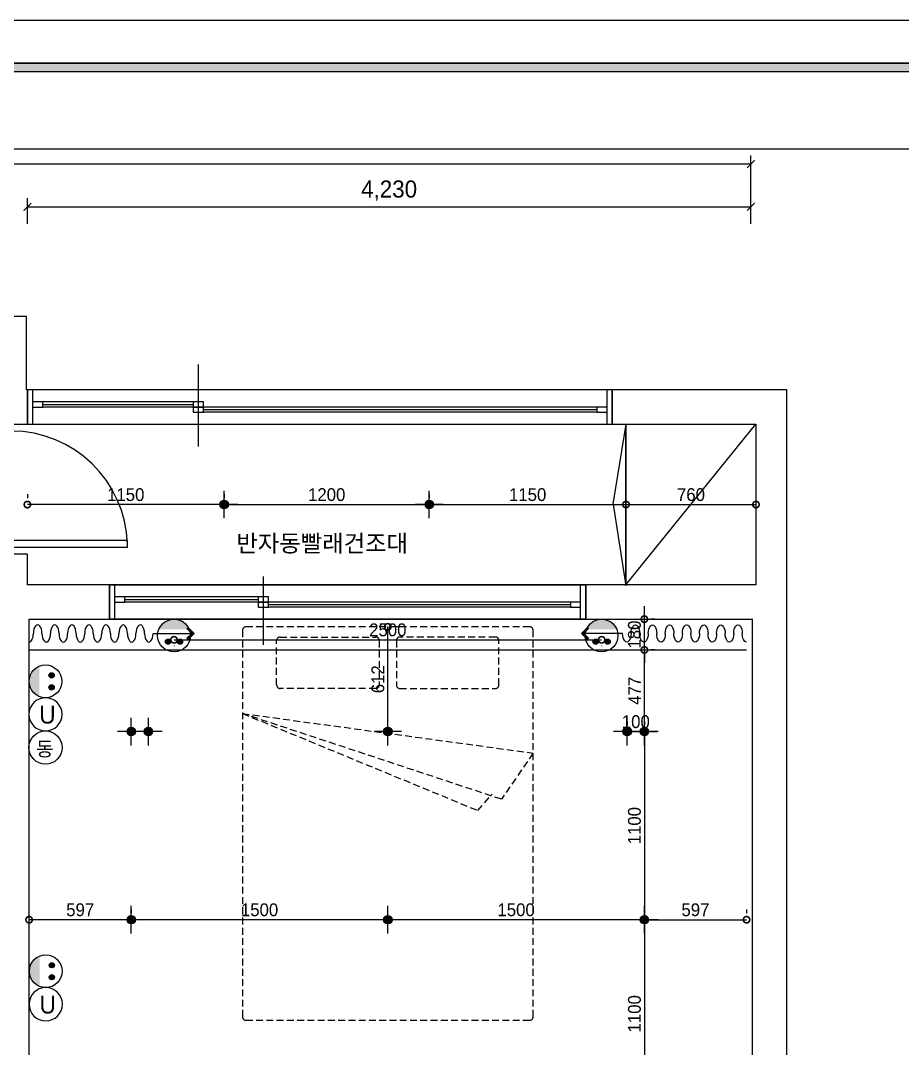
# Model space of a CAD drawing. Header units: inches. Extents: x 199882 to 277715, y -17863 to 11882.
# Drawn here: x 234943 to 240100, y 5372 to 11382 of the extents above; entities that cross this region are included whole.
import ezdxf
from ezdxf.enums import TextEntityAlignment as Align

# ---------------------------------------------------------------- set-up
doc = ezdxf.new("R2010")
doc.units = ezdxf.units.IN
doc.header["$LTSCALE"] = 50
doc.header["$MEASUREMENT"] = 0
doc.linetypes.add('DH-HID2', pattern=[1.2, 0.8, -0.4])
for name, color, linetype in [('0-ELC TEXT', 7, 'Continuous'), ('01. F-소품', 3, 'Continuous'), ('04-WIN', 4, 'Continuous'), ('06-FUR', 6, 'Continuous'), ('07-DIM WAL', 5, 'Continuous'), ('08-HAT', 8, 'Continuous'), ('CO-DOOR', 8, 'Continuous'), ('E-HAT', 251, 'Continuous'), ('FORM(YOURNAME)-1', 1, 'Continuous'), ('FORM(YOURNAME)-11', 1, 'Continuous'), ('FU-FURM', 251, 'DH-HID2'), ('RC-LIGHT', 7, 'Continuous'), ('도면층2', 2, 'Continuous'), ('도면층4', 4, 'Continuous'), ('도면층5', 5, 'Continuous'), ('도면층8', 8, 'Continuous'), ('설비', 140, 'Continuous'), ('치수', 7, 'Continuous')]:
    doc.layers.add(name, color=color, linetype=linetype)
doc.styles.get("Standard").update_dxf_attribs({"font": 'txt.shx', "bigfont": 'whgtxt.shx'})
doc.styles.add('YOURNAME', font='HY울릉도M.TTF')
doc.styles.add('스타일1', font='HY울릉도M.TTF')
doc.styles.add('코레일둥고', font='Korail_Round_Gothic_Medium.ttf')
doc.dimstyles.new('30', dxfattribs={"dimscale": 30, "dimtxt": 2.5, "dimasz": 2.5, "dimexe": 1.25, "dimexo": 2, "dimtad": 1, "dimdec": 0, "dimtxsty": '스타일1', "dimblk": 'DOTSMALL', "dimcen": 2.5, "dimclrd": 1, "dimclre": 1, "dimclrt": 7, "dimadec": 0, "dimazin": 0, "dimtfac": 1, "dimtdec": 0, "dimtix": 1, "dimtmove": 0, "dimatfit": 3, "dimldrblk": 'DOTSMALL', "dimfxl": 0, "dimarcsym": 0})
doc.dimstyles.new('YOURNAME-50', dxfattribs={"dimscale": 50, "dimtxt": 2, "dimasz": 0.9, "dimexe": 1, "dimexo": 3, "dimgap": 0.7, "dimtad": 1, "dimdec": 0, "dimzin": 0, "dimdsep": 46, "dimlunit": 6, "dimtxsty": 'YOURNAME', "dimblk": 'ARCHTICK', "dimcen": 0, "dimclrd": 1, "dimclre": 1, "dimclrt": 7, "dimadec": 0, "dimazin": 0, "dimtfac": 1, "dimtdec": 0, "dimtix": 1, "dimtmove": 2, "dimatfit": 3, "dimldrblk": 'ARCHTICK', "dimfxl": 0, "dimtolj": 1, "dimtzin": 0, "dimarcsym": 0})

# ---------------------------------------------------------------- blocks, each defined once
blk = doc.blocks.new('FORM-ELEVATION')
at = {"layer": 'FORM(YOURNAME)-11'}
h = blk.add_hatch(color=256, dxfattribs=at)
h.dxf.hatch_style = 1
h.paths.add_polyline_path([(-10309, 35708), (71691, 35708), (71691, 35508), (-10309, 35508)])
h.paths.add_polyline_path([(-10309, -21492), (71691, -21492), (71691, -21692), (-10309, -21692)])
at = {"layer": 'Defpoints', "color": 158}
for points in [[(-10309, -21692), (71691, -21692), (71691, 35708), (-10309, 35708)], [(-8309, 33708), (61071, 33708), (61071, -19692), (-8309, -19692)]]:
    blk.add_lwpolyline(points, close=True, dxfattribs=at)
at = {"layer": 'FORM(YOURNAME)-11', "color": 250}
blk.add_lwpolyline([(-11309, -22692), (72691, -22692), (72691, 36708), (-11309, 36708)], close=True, dxfattribs=at)
at = {"layer": 'FORM(YOURNAME)-11'}
blk.add_lwpolyline([(-10309, 35708), (71691, 35708), (71691, 35508), (-10309, 35508)], close=True, dxfattribs=at)
at = {"layer": 'FORM(YOURNAME)-11', "color": 3, "style": 'YOURNAME'}
for tag, height, p in [('1', 450, (71041, -1219)), ('2', 450, (71041, -1863)), ('3', 450, (71041, -3150)), ('4', 450, (71041, -5081)), ('5', 515, (71041, -7398)), ('6', 515, (71041, -9650)), ('7', 515, (71041, -11903)), ('8', 515, (71041, -14155)), ('9', 515, (71041, -16408)), ('10', 515, (66791, -18596)), ('11', 515, (71041, -18660)), ('12', 515, (66791, -20848)), ('13', 515, (71041, -20848))]:
    blk.add_attdef(tag, text='', height=height, dxfattribs=at).set_placement(p, align=Align.MIDDLE_RIGHT)
blk = doc.blocks.new('_ArchTick')
at = {"color": 0, "linetype": 'ByBlock', "const_width": 0.15}
blk.add_lwpolyline([(-0.5, -0.5), (0.5, 0.5)], dxfattribs=at)
blk = doc.blocks.new('*D65')
at = {"layer": 'Defpoints', "color": 0}
for p in [(239213.3, 10293.5), (234983.3, 10043.5), (239213.3, 10043.5)]:
    blk.add_point(p, dxfattribs=at)
at = {"layer": '치수', "color": 1, "lineweight": -2}
for p, q in [((234983.3, 10193.5), (234983.3, 10343.5)), ((239213.3, 10193.5), (239213.3, 10343.5)), ((234983.3, 10293.5), (239213.3, 10293.5))]:
    blk.add_line(p, q, dxfattribs=at)
at = {"layer": '치수', "color": 1, "lineweight": -2, "xscale": 45, "yscale": 45, "zscale": 45, "rotation": 180}
blk.add_blockref('_ArchTick', (234983.3, 10293.5), dxfattribs=at)
at = {"layer": '치수', "color": 1, "lineweight": -2, "xscale": 45, "yscale": 45, "zscale": 45}
blk.add_blockref('_ArchTick', (239213.3, 10293.5), dxfattribs=at)
at = {"layer": '치수', "color": 7, "insert": (237098.3, 10388.2), "char_height": 100, "attachment_point": 5, "style": 'YOURNAME'}
blk.add_mtext('\\A1;4,230', dxfattribs=at)
blk = doc.blocks.new('*D66')
at = {"layer": 'Defpoints', "color": 0}
for p in [(227058.3, 10543.5), (227058.3, 10043.5), (239213.3, 10043.5)]:
    blk.add_point(p, dxfattribs=at)
at = {"layer": '치수', "color": 1, "lineweight": -2}
for p, q in [((227058.3, 10193.5), (227058.3, 10593.5)), ((239213.3, 10193.5), (239213.3, 10593.5)), ((239213.3, 10543.5), (227058.3, 10543.5))]:
    blk.add_line(p, q, dxfattribs=at)
at = {"layer": '치수', "color": 1, "lineweight": -2, "xscale": 45, "yscale": 45, "zscale": 45, "rotation": 180}
blk.add_blockref('_ArchTick', (227058.3, 10543.5), dxfattribs=at)
at = {"layer": '치수', "color": 1, "lineweight": -2, "xscale": 45, "yscale": 45, "zscale": 45}
blk.add_blockref('_ArchTick', (239213.3, 10543.5), dxfattribs=at)
at = {"layer": '치수', "color": 7, "insert": (233135.8, 10638.2), "char_height": 100, "attachment_point": 5, "style": 'YOURNAME'}
blk.add_mtext('\\A1;12,155', dxfattribs=at)
blk = doc.blocks.new('floor')
at = {"layer": '도면층2'}
for p, q in [((217923.3, 9222.3), (216903.3, 9222.3)), ((216903.3, 9222.3), (216903.3, 9022.3)), ((216903.3, 9022.3), (217743.3, 9022.3)), ((217743.3, 9022.3), (217743.3, 8082.3)), ((213483.3, 8262.3), (213278.3, 8262.3)), ((213483.3, 8082.3), (213483.3, 8262.3)), ((217743.3, 8082.3), (216748.3, 8082.3)), ((216748.3, 8082.3), (216748.3, 7882.3)), ((216748.3, 7882.3), (217723.3, 7882.3))]:
    blk.add_line(p, q, dxfattribs=at)
blk.add_lwpolyline([(213278.3, 9022.3), (213483.3, 9022.3), (213483.3, 9222.3), (213478.3, 9222.3), (213478.3, 9652.3), (213278.3, 9652.3), (213278.3, 9452.3)], close=True, dxfattribs=at)
for points in [[(217688.3, 4427.3), (217723.3, 4427.3), (217723.3, 3207.3), (217103.3, 3207.3), (217103.3, 3057.3), (217753.3, 3057.3), (217753.3, 297.3), (216953.3, 297.3), (216953.3, 97.3), (217923.3, 97.3), (217923.3, 9222.3)], [(213278.3, 8082.3), (212918.3, 8082.3), (212918.3, 7882.3), (213278.3, 7882.3), (213278.3, 4397.3), (213493.3, 4397.3), (213493.3, 7882.3), (213963.3, 7882.3), (213963.3, 8082.3), (213483.3, 8082.3)], [(217688.3, 4547.3), (217723.3, 4547.3), (217723.3, 7884.1)]]:
    blk.add_lwpolyline(points, dxfattribs=at)
at = {"layer": '도면층4'}
for p, q in [((214483.3, 8892.3), (214483.3, 9372.3)), ((216903.3, 9222.3), (213483.3, 9222.3)), ((213483.3, 9222.3), (213483.3, 9022.3)), ((213513.3, 9222.3), (213513.3, 9022.3)), ((216873.3, 9022.3), (216873.3, 9222.3)), ((216903.3, 9022.3), (216903.3, 9222.3)), ((213573.3, 9137.3), (214453.3, 9137.3)), ((214513.3, 9107.3), (216813.3, 9107.3)), ((213483.3, 9022.3), (216903.3, 9022.3)), ((214863.3, 7732.3), (214863.3, 8132.3)), ((216748.3, 8082.3), (213963.3, 8082.3)), ((213963.3, 8082.3), (213963.3, 7882.3)), ((213993.3, 8082.3), (213993.3, 7882.3)), ((216718.3, 7882.3), (216718.3, 8082.3)), ((216748.3, 7882.3), (216748.3, 8082.3)), ((214053.3, 7997.3), (214833.3, 7997.3)), ((214893.3, 7967.3), (216658.3, 7967.3)), ((213963.3, 7882.3), (216748.3, 7882.3))]:
    blk.add_line(p, q, dxfattribs=at)
for points in [[(213513.3, 9152.3), (213513.3, 9122.3), (213573.3, 9122.3), (213573.3, 9152.3)], [(214453.3, 9152.3), (214453.3, 9122.3), (214513.3, 9122.3), (214513.3, 9152.3)], [(214453.3, 9122.3), (214453.3, 9092.3), (214513.3, 9092.3), (214513.3, 9122.3)], [(216813.3, 9122.3), (216813.3, 9092.3), (216873.3, 9092.3), (216873.3, 9122.3)], [(213993.3, 8012.3), (213993.3, 7982.3), (214053.3, 7982.3), (214053.3, 8012.3)], [(214833.3, 8012.3), (214833.3, 7982.3), (214893.3, 7982.3), (214893.3, 8012.3)], [(214833.3, 7982.3), (214833.3, 7952.3), (214893.3, 7952.3), (214893.3, 7982.3)], [(216658.3, 7982.3), (216658.3, 7952.3), (216718.3, 7952.3), (216718.3, 7982.3)]]:
    blk.add_lwpolyline(points, close=True, dxfattribs=at)
at = {"layer": '도면층5'}
for p, q in [((214453.3, 9152.3), (213573.3, 9152.3)), ((214453.3, 9122.3), (213573.3, 9122.3)), ((216813.3, 9122.3), (214513.3, 9122.3)), ((216813.3, 9092.3), (214513.3, 9092.3)), ((214833.3, 8012.3), (214053.3, 8012.3)), ((214833.3, 7982.3), (214053.3, 7982.3)), ((216658.3, 7982.3), (214893.3, 7982.3)), ((216658.3, 7952.3), (214893.3, 7952.3))]:
    blk.add_line(p, q, dxfattribs=at)
blk = doc.blocks.new('CJSWJ')
at = {"color": 8, "const_width": 10}
blk.add_lwpolyline([(235463.3, 8082.3), (238248.3, 8082.3), (238248.3, 7882.3), (235463.3, 7882.3)], close=True, dxfattribs=at)
at = {"layer": '06-FUR', "color": 8}
blk.add_line((238483.3, 8082.3), (239243.3, 9022.3), dxfattribs=at)
blk.add_lwpolyline([(239243.3, 8082.3), (238483.3, 8082.3), (238483.3, 9022.3), (239243.3, 9022.3)], close=True, dxfattribs=at)
at = {"layer": 'CO-DOOR', "color": 8}
blk.add_lwpolyline([(235568.3, 8342.3), (234888.3, 8342.3), (234888.3, 8302.3), (235568.3, 8302.3)], close=True, dxfattribs=at)
blk.add_arc((234888, 8301.7), 680.5, 1.72798, 89.98222, dxfattribs=at)
at = {"layer": 'E-HAT', "color": 8}
blk.add_lwpolyline([(234983.3, 8262.3), (234778.3, 8262.3), (234778.3, 9022.3), (238483.3, 9022.3), (238483.3, 8082.3), (234983.3, 8082.3), (234983.3, 8262.3)], dxfattribs=at)
at = {"layer": 'FU-FURM', "color": 8}
for p, q in [((236240.8, 7330.7), (237616.8, 6763.3)), ((237754.8, 6829.3), (236240.8, 7330.7)), ((236240.8, 7330.7), (237940.8, 7099.3)), ((237940.8, 7099.3), (237754.8, 6829.3)), ((237616.8, 6763.3), (237700.8, 6859.3))]:
    blk.add_line(p, q, dxfattribs=at)
for points in [[(236260.8, 5537.3), (237920.8, 5537.3, 0.414214), (237940.8, 5557.3), (237940.8, 7817.3, 0.414214), (237920.8, 7837.3), (236260.8, 7837.3, 0.414214), (236240.8, 7817.3), (236240.8, 5557.3, 0.414214)], [(237020.8, 7477.3), (236460.8, 7477.3, -0.414214), (236440.8, 7497.3), (236440.8, 7757.3, -0.414214), (236460.8, 7777.3), (237020.8, 7777.3, -0.414214), (237040.8, 7757.3), (237040.8, 7497.3, -0.414214)], [(237160.8, 7477.3), (237720.8, 7477.3, 0.414214), (237740.8, 7497.3), (237740.8, 7757.3, 0.414214), (237720.8, 7777.3), (237160.8, 7777.3, 0.414214), (237140.8, 7757.3), (237140.8, 7497.3, 0.414214)]]:
    blk.add_lwpolyline(points, format="xyb", close=True, dxfattribs=at)
at = {"layer": '도면층8', "color": 8}
for p in [(238483.3, 9022.3), (238484.1, 8077)]:
    blk.add_line(p, (238409, 8567), dxfattribs=at)
at = {"layer": '04-WIN'}
blk.add_blockref('floor', (21500, 0), dxfattribs=at)
blk = doc.blocks.new('FFSFDF')
at = {"layer": '01. F-소품'}
blk.add_hatch(color=8, dxfattribs=at).paths.add_polyline_path([(1567672.9, 1746751.1), (1567679.9, 1746744.1), (1567715.3, 1746779.4), (1567679.9, 1746814.8), (1567672.9, 1746807.7), (1567701.2, 1746779.4)])
at = {"layer": '01. F-소품', "color": 8}
for p, q in [((1567672.9, 1746807.7), (1567679.9, 1746814.8)), ((1567474.8, 1746779.4), (1567701.2, 1746779.4)), ((1567672.9, 1746751.1), (1567679.9, 1746744.1))]:
    blk.add_line(p, q, dxfattribs=at)
for points in [[(1567672.9, 1746807.7), (1567701.2, 1746779.4), (1567672.9, 1746751.1)], [(1567679.9, 1746814.8), (1567715.3, 1746779.4), (1567679.9, 1746744.1)]]:
    blk.add_lwpolyline(points, dxfattribs=at)
for centre, start_param, end_param in [((1566799.8, 1746779.4), 1.570796, 4.712389), ((1566899.8, 1746779.4), 1.570796, 4.712389), ((1566999.8, 1746779.4), 1.570796, 4.712389), ((1567099.8, 1746779.4), 1.570796, 4.712389), ((1567199.8, 1746779.4), 1.570796, 4.712389), ((1567299.8, 1746779.4), 1.570796, 4.712389), ((1567399.8, 1746779.4), 1.570796, 4.712389), ((1566749.8, 1746779.4), 6.283185, 7.853982), ((1566849.8, 1746779.4), 4.712389, 7.853982), ((1566949.8, 1746779.4), 4.712389, 7.853982), ((1567049.8, 1746779.4), 4.712389, 7.853982), ((1567149.8, 1746779.4), 4.712389, 7.853982), ((1567249.8, 1746779.4), 4.712389, 7.853982), ((1567349.8, 1746779.4), 4.712389, 7.853982), ((1567449.8, 1746779.4), 4.712389, 7.853982)]:
    blk.add_ellipse(centre, major_axis=(0, -50), ratio=0.5, start_param=start_param, end_param=end_param, dxfattribs=at)
blk = doc.blocks.new('egoo')
at = {"layer": '설비'}
h = blk.add_hatch(color=140, dxfattribs=at)
edge = h.paths.add_edge_path()
edge.add_arc((1015645.3, 443433.7), 22.3, 0, 360)
h = blk.add_hatch(color=140, dxfattribs=at)
edge = h.paths.add_edge_path()
edge.add_arc((1015747.7, 443433.7), 22.3, 0, 360)
h = blk.add_hatch(color=140, dxfattribs=at)
edge = h.paths.add_edge_path()
edge.add_line((1015826.3, 443329.1), (1015566.6, 443329.1))
edge.add_ellipse((1015696.5, 443381.5), major_axis=(99, 99), ratio=1, start_angle=156.95778, end_angle=293.04222)
at = {"layer": '설비', "color": 140}
for centre, radius in [((1015696.5, 443381.5), 140), ((1015645.3, 443433.7), 22.3), ((1015747.7, 443433.7), 22.3)]:
    blk.add_circle(centre, radius, dxfattribs=at)
blk = doc.blocks.new('utp')
at = {"layer": '설비', "color": 140}
blk.add_circle((372927.5, -86920.8), 140, dxfattribs=at)
at = {"layer": '설비', "color": 140, "insert": (372982.3, -87000.6), "char_height": 150, "width": 275.64, "attachment_point": 9}
blk.add_mtext('{\\fMalgun Gothic|b0|i0|c129|p50;U}', dxfattribs=at)
blk = doc.blocks.new('1')
at = {"linetype": 'Continuous'}
h = blk.add_hatch(color=4, dxfattribs=at)
h.dxf.hatch_style = 1
edge = h.paths.add_edge_path()
edge.add_arc((11539653.5, -14273503.8), 37.5, 0, 360)
at = {"color": 1, "linetype": 'Continuous'}
for p, q in [((11539653.5, -14273637.1), (11539653.5, -14273370.5)), ((11539520.2, -14273503.8), (11539786.8, -14273503.8))]:
    blk.add_line(p, q, dxfattribs=at)
at = {"color": 4, "linetype": 'Continuous'}
for radius in [41.5, 37.5]:
    blk.add_circle((11539653.5, -14273503.8), radius, dxfattribs=at)
blk = doc.blocks.new('_DOTSMALL')
at = {"color": 0, "linetype": 'ByBlock', "const_width": 0.5}
blk.add_lwpolyline([(-0.0625, 0, 1), (0.0625, 0, 1)], format="xyb", close=True, dxfattribs=at)
blk = doc.blocks.new('*D125')
at = {"layer": '07-DIM WAL', "color": 1, "lineweight": -2}
for p, q in [((238490.8, 7284.8), (238490.8, 7262.3)), ((238590.8, 7284.8), (238590.8, 7262.3)), ((238490.8, 7224.8), (238415.8, 7224.8)), ((238490.8, 7224.8), (238590.8, 7224.8)), ((238590.8, 7224.8), (238665.8, 7224.8))]:
    blk.add_line(p, q, dxfattribs=at)
at = {"layer": 'Defpoints', "color": 0}
for p in [(238490.8, 7224.8), (238590.8, 7224.8), (238590.8, 7224.8)]:
    blk.add_point(p, dxfattribs=at)
at = {"layer": '07-DIM WAL', "color": 1, "lineweight": -2, "xscale": 75, "yscale": 75, "zscale": 75}
blk.add_blockref('_DOTSMALL', (238490.8, 7224.8), dxfattribs=at)
at = {"layer": '07-DIM WAL', "color": 1, "lineweight": -2, "xscale": 75, "yscale": 75, "zscale": 75, "rotation": 180}
blk.add_blockref('_DOTSMALL', (238590.8, 7224.8), dxfattribs=at)
at = {"layer": '07-DIM WAL', "color": 7, "insert": (238540.8, 7282.5), "char_height": 75, "attachment_point": 5, "style": '스타일1'}
blk.add_mtext('100', dxfattribs=at)
blk = doc.blocks.new('*D126')
at = {"layer": '07-DIM WAL', "color": 1, "lineweight": -2}
for p, q in [((238590.8, 7224.8), (238590.8, 6124.8)), ((238650.8, 7224.8), (238628.3, 7224.8)), ((238650.8, 6124.8), (238628.3, 6124.8))]:
    blk.add_line(p, q, dxfattribs=at)
at = {"layer": 'Defpoints', "color": 0}
for p in [(238590.8, 7224.8), (238590.8, 6124.8), (238590.8, 6124.8)]:
    blk.add_point(p, dxfattribs=at)
at = {"layer": '07-DIM WAL', "color": 1, "lineweight": -2, "xscale": 75, "yscale": 75, "zscale": 75}
for p, rotation in [((238590.8, 7224.8), 90), ((238590.8, 6124.8), 270)]:
    blk.add_blockref('_DOTSMALL', p, dxfattribs=dict(at, rotation=rotation))
at = {"layer": '07-DIM WAL', "color": 7, "insert": (238533, 6674.8), "char_height": 75, "attachment_point": 5, "rotation": 90, "style": '스타일1'}
blk.add_mtext('1100', dxfattribs=at)
blk = doc.blocks.new('*D127')
at = {"layer": '07-DIM WAL', "color": 1, "lineweight": -2}
for p, q in [((238590.8, 6124.8), (238590.8, 5024.8)), ((238650.8, 6124.8), (238628.3, 6124.8)), ((238650.8, 5024.8), (238628.3, 5024.8))]:
    blk.add_line(p, q, dxfattribs=at)
at = {"layer": 'Defpoints', "color": 0}
for p in [(238590.8, 6124.8), (238590.8, 5024.8), (238590.8, 5024.8)]:
    blk.add_point(p, dxfattribs=at)
at = {"layer": '07-DIM WAL', "color": 1, "lineweight": -2, "xscale": 75, "yscale": 75, "zscale": 75}
for p, rotation in [((238590.8, 6124.8), 90), ((238590.8, 5024.8), 270)]:
    blk.add_blockref('_DOTSMALL', p, dxfattribs=dict(at, rotation=rotation))
at = {"layer": '07-DIM WAL', "color": 7, "insert": (238533, 5574.8), "char_height": 75, "attachment_point": 5, "rotation": 90, "style": '스타일1'}
blk.add_mtext('1100', dxfattribs=at)
blk = doc.blocks.new('*D129')
at = {"layer": '07-DIM WAL', "color": 1, "lineweight": -2}
for p, q in [((238590.8, 7224.8), (238590.8, 7702.3)), ((238650.8, 7702.3), (238628.3, 7702.3)), ((238650.8, 7224.8), (238628.3, 7224.8))]:
    blk.add_line(p, q, dxfattribs=at)
at = {"layer": 'Defpoints', "color": 0}
for p in [(238590.8, 7702.3), (238590.8, 7702.3), (238590.8, 7224.8)]:
    blk.add_point(p, dxfattribs=at)
at = {"layer": '07-DIM WAL', "color": 1, "lineweight": -2, "xscale": 75, "yscale": 75, "zscale": 75}
for p, rotation in [((238590.8, 7702.3), 90), ((238590.8, 7224.8), 270)]:
    blk.add_blockref('_DOTSMALL', p, dxfattribs=dict(at, rotation=rotation))
at = {"layer": '07-DIM WAL', "color": 7, "insert": (238534.5, 7463.5), "char_height": 75, "attachment_point": 5, "rotation": 90, "style": '스타일1'}
blk.add_mtext('477', dxfattribs=at)
blk = doc.blocks.new('*D130')
at = {"layer": '07-DIM WAL', "color": 1, "lineweight": -2}
for p, q in [((238590.8, 7882.3), (238590.8, 7957.3)), ((238590.8, 7702.3), (238590.8, 7882.3)), ((238650.8, 7882.3), (238628.3, 7882.3)), ((238590.8, 7702.3), (238590.8, 7627.3)), ((238650.8, 7702.3), (238628.3, 7702.3))]:
    blk.add_line(p, q, dxfattribs=at)
at = {"layer": 'Defpoints', "color": 0}
for p in [(238590.8, 7882.3), (238590.8, 7882.3), (238590.8, 7702.3)]:
    blk.add_point(p, dxfattribs=at)
at = {"layer": '07-DIM WAL', "color": 1, "lineweight": -2, "xscale": 75, "yscale": 75, "zscale": 75}
for p, rotation in [((238590.8, 7882.3), 270), ((238590.8, 7702.3), 90)]:
    blk.add_blockref('_DOTSMALL', p, dxfattribs=dict(at, rotation=rotation))
at = {"layer": '07-DIM WAL', "color": 7, "insert": (238533, 7792.3), "char_height": 75, "attachment_point": 5, "rotation": 90, "style": '스타일1'}
blk.add_mtext('180', dxfattribs=at)
blk = doc.blocks.new('*D131')
at = {"layer": '07-DIM WAL', "color": 1, "lineweight": -2}
for p, q in [((237090.8, 7224.8), (237090.8, 7837.3)), ((237150.8, 7837.3), (237128.3, 7837.3)), ((237150.8, 7224.8), (237128.3, 7224.8))]:
    blk.add_line(p, q, dxfattribs=at)
at = {"layer": 'Defpoints', "color": 0}
for p in [(237090.8, 7837.3), (237090.8, 7837.3), (237090.8, 7224.8)]:
    blk.add_point(p, dxfattribs=at)
at = {"layer": '07-DIM WAL', "color": 1, "lineweight": -2, "xscale": 75, "yscale": 75, "zscale": 75}
for p, rotation in [((237090.8, 7837.3), 90), ((237090.8, 7224.8), 270)]:
    blk.add_blockref('_DOTSMALL', p, dxfattribs=dict(at, rotation=rotation))
at = {"layer": '07-DIM WAL', "color": 7, "insert": (237033, 7531), "char_height": 75, "attachment_point": 5, "rotation": 90, "style": '스타일1'}
blk.add_mtext('612', dxfattribs=at)
blk = doc.blocks.new('*D132')
at = {"layer": '07-DIM WAL', "color": 1, "lineweight": -2}
for p, q in [((238590.8, 6124.8), (237090.8, 6124.8)), ((237090.8, 6064.8), (237090.8, 6087.3)), ((238590.8, 6064.8), (238590.8, 6087.3))]:
    blk.add_line(p, q, dxfattribs=at)
at = {"layer": 'Defpoints', "color": 0}
for p in [(237090.8, 6124.8), (237090.8, 6124.8), (238590.8, 6124.8)]:
    blk.add_point(p, dxfattribs=at)
at = {"layer": '07-DIM WAL', "color": 1, "lineweight": -2, "xscale": 75, "yscale": 75, "zscale": 75, "rotation": 180}
blk.add_blockref('_DOTSMALL', (237090.8, 6124.8), dxfattribs=at)
at = {"layer": '07-DIM WAL', "color": 1, "lineweight": -2, "xscale": 75, "yscale": 75, "zscale": 75}
blk.add_blockref('_DOTSMALL', (238590.8, 6124.8), dxfattribs=at)
at = {"layer": '07-DIM WAL', "color": 7, "insert": (237840.8, 6182.5), "char_height": 75, "attachment_point": 5, "style": '스타일1'}
blk.add_mtext('1500', dxfattribs=at)
blk = doc.blocks.new('*D133')
at = {"layer": '07-DIM WAL', "color": 1, "lineweight": -2}
for p, q in [((235590.8, 6184.8), (235590.8, 6162.3)), ((237090.8, 6124.8), (235590.8, 6124.8)), ((237090.8, 6064.8), (237090.8, 6087.3))]:
    blk.add_line(p, q, dxfattribs=at)
at = {"layer": 'Defpoints', "color": 0}
for p in [(235590.8, 6124.8), (235590.8, 6124.8), (237090.8, 6124.8)]:
    blk.add_point(p, dxfattribs=at)
at = {"layer": '07-DIM WAL', "color": 1, "lineweight": -2, "xscale": 75, "yscale": 75, "zscale": 75, "rotation": 180}
blk.add_blockref('_DOTSMALL', (235590.8, 6124.8), dxfattribs=at)
at = {"layer": '07-DIM WAL', "color": 1, "lineweight": -2, "xscale": 75, "yscale": 75, "zscale": 75}
blk.add_blockref('_DOTSMALL', (237090.8, 6124.8), dxfattribs=at)
at = {"layer": '07-DIM WAL', "color": 7, "insert": (236340.8, 6182.5), "char_height": 75, "attachment_point": 5, "style": '스타일1'}
blk.add_mtext('1500', dxfattribs=at)
blk = doc.blocks.new('*D134')
at = {"layer": '07-DIM WAL', "color": 1, "lineweight": -2}
for p, q in [((235590.8, 6184.8), (235590.8, 6162.3)), ((235590.8, 6124.8), (234993.3, 6124.8)), ((234993.3, 6064.8), (234993.3, 6087.3))]:
    blk.add_line(p, q, dxfattribs=at)
at = {"layer": 'Defpoints', "color": 0}
for p in [(234993.3, 6124.8), (234993.3, 6124.8), (235590.8, 6124.8)]:
    blk.add_point(p, dxfattribs=at)
at = {"layer": '07-DIM WAL', "color": 1, "lineweight": -2, "xscale": 75, "yscale": 75, "zscale": 75, "rotation": 180}
blk.add_blockref('_DOTSMALL', (234993.3, 6124.8), dxfattribs=at)
at = {"layer": '07-DIM WAL', "color": 1, "lineweight": -2, "xscale": 75, "yscale": 75, "zscale": 75}
blk.add_blockref('_DOTSMALL', (235590.8, 6124.8), dxfattribs=at)
at = {"layer": '07-DIM WAL', "color": 7, "insert": (235292, 6182.5), "char_height": 75, "attachment_point": 5, "style": '스타일1'}
blk.add_mtext('597', dxfattribs=at)
blk = doc.blocks.new('*D135')
at = {"layer": '07-DIM WAL', "color": 1, "lineweight": -2}
for p, q in [((238590.8, 6184.8), (238590.8, 6162.3)), ((239188.3, 6184.8), (239188.3, 6162.3)), ((238590.8, 6124.8), (239188.3, 6124.8))]:
    blk.add_line(p, q, dxfattribs=at)
at = {"layer": 'Defpoints', "color": 0}
for p in [(238590.8, 6124.8), (239188.3, 6124.8), (239188.3, 6124.8)]:
    blk.add_point(p, dxfattribs=at)
at = {"layer": '07-DIM WAL', "color": 1, "lineweight": -2, "xscale": 75, "yscale": 75, "zscale": 75, "rotation": 180}
blk.add_blockref('_DOTSMALL', (238590.8, 6124.8), dxfattribs=at)
at = {"layer": '07-DIM WAL', "color": 1, "lineweight": -2, "xscale": 75, "yscale": 75, "zscale": 75}
blk.add_blockref('_DOTSMALL', (239188.3, 6124.8), dxfattribs=at)
at = {"layer": '07-DIM WAL', "color": 7, "insert": (238889.5, 6182.5), "char_height": 75, "attachment_point": 5, "style": '스타일1'}
blk.add_mtext('597', dxfattribs=at)
blk = doc.blocks.new('*D152')
at = {"layer": '07-DIM WAL', "color": 1, "lineweight": -2}
for p, q in [((235840.8, 7761.5), (238340.8, 7761.5)), ((235840.8, 7726.4), (235840.8, 7724)), ((238340.8, 7726.4), (238340.8, 7724))]:
    blk.add_line(p, q, dxfattribs=at)
at = {"layer": 'Defpoints', "color": 0}
for p in [(235840.8, 7786.4), (238340.8, 7786.4), (238340.8, 7761.5)]:
    blk.add_point(p, dxfattribs=at)
at = {"layer": '07-DIM WAL', "color": 1, "lineweight": -2, "xscale": 75, "yscale": 75, "zscale": 75, "rotation": 180}
blk.add_blockref('_DOTSMALL', (235840.8, 7761.5), dxfattribs=at)
at = {"layer": '07-DIM WAL', "color": 1, "lineweight": -2, "xscale": 75, "yscale": 75, "zscale": 75}
blk.add_blockref('_DOTSMALL', (238340.8, 7761.5), dxfattribs=at)
at = {"layer": '07-DIM WAL', "color": 7, "insert": (237090.8, 7819.3), "char_height": 75, "attachment_point": 5, "style": '스타일1'}
blk.add_mtext('2500', dxfattribs=at)
blk = doc.blocks.new('*D234')
at = {"layer": '07-DIM WAL', "color": 1, "lineweight": -2}
for p, q in [((236133.3, 8552.3), (237333.3, 8552.3)), ((236133.3, 8492.3), (236133.3, 8514.8)), ((237333.3, 8492.3), (237333.3, 8514.8))]:
    blk.add_line(p, q, dxfattribs=at)
at = {"layer": 'Defpoints', "color": 0}
for p in [(236133.3, 8552.3), (237333.3, 8552.3), (237333.3, 8552.3)]:
    blk.add_point(p, dxfattribs=at)
at = {"layer": '07-DIM WAL', "color": 1, "lineweight": -2, "xscale": 75, "yscale": 75, "zscale": 75, "rotation": 180}
blk.add_blockref('_DOTSMALL', (236133.3, 8552.3), dxfattribs=at)
at = {"layer": '07-DIM WAL', "color": 1, "lineweight": -2, "xscale": 75, "yscale": 75, "zscale": 75}
blk.add_blockref('_DOTSMALL', (237333.3, 8552.3), dxfattribs=at)
at = {"layer": '07-DIM WAL', "color": 7, "insert": (236733.3, 8610), "char_height": 75, "attachment_point": 5, "style": '스타일1'}
blk.add_mtext('1200', dxfattribs=at)
blk = doc.blocks.new('*D265')
at = {"layer": '07-DIM WAL', "color": 1, "lineweight": -2}
for p, q in [((237333.3, 8612.3), (237333.3, 8589.8)), ((238483.3, 8612.3), (238483.3, 8589.8)), ((237333.3, 8552.3), (238483.3, 8552.3))]:
    blk.add_line(p, q, dxfattribs=at)
at = {"layer": 'Defpoints', "color": 0}
for p in [(237333.3, 8552.3), (238483.3, 8552.3), (238483.3, 8552.3)]:
    blk.add_point(p, dxfattribs=at)
at = {"layer": '07-DIM WAL', "color": 1, "lineweight": -2, "xscale": 75, "yscale": 75, "zscale": 75, "rotation": 180}
blk.add_blockref('_DOTSMALL', (237333.3, 8552.3), dxfattribs=at)
at = {"layer": '07-DIM WAL', "color": 1, "lineweight": -2, "xscale": 75, "yscale": 75, "zscale": 75}
blk.add_blockref('_DOTSMALL', (238483.3, 8552.3), dxfattribs=at)
at = {"layer": '07-DIM WAL', "color": 7, "insert": (237908.3, 8610), "char_height": 75, "attachment_point": 5, "style": '스타일1'}
blk.add_mtext('1150', dxfattribs=at)
blk = doc.blocks.new('*D266')
at = {"layer": '07-DIM WAL', "color": 1, "lineweight": -2}
for p, q in [((234983.3, 8612.3), (234983.3, 8589.8)), ((236133.3, 8612.3), (236133.3, 8589.8)), ((236133.3, 8552.3), (234983.3, 8552.3))]:
    blk.add_line(p, q, dxfattribs=at)
at = {"layer": 'Defpoints', "color": 0}
for p in [(234983.3, 8552.3), (234983.3, 8552.3), (236133.3, 8552.3)]:
    blk.add_point(p, dxfattribs=at)
at = {"layer": '07-DIM WAL', "color": 1, "lineweight": -2, "xscale": 75, "yscale": 75, "zscale": 75, "rotation": 180}
blk.add_blockref('_DOTSMALL', (234983.3, 8552.3), dxfattribs=at)
at = {"layer": '07-DIM WAL', "color": 1, "lineweight": -2, "xscale": 75, "yscale": 75, "zscale": 75}
blk.add_blockref('_DOTSMALL', (236133.3, 8552.3), dxfattribs=at)
at = {"layer": '07-DIM WAL', "color": 7, "insert": (235558.3, 8610), "char_height": 75, "attachment_point": 5, "style": '스타일1'}
blk.add_mtext('1150', dxfattribs=at)
blk = doc.blocks.new('*D267')
at = {"layer": '07-DIM WAL', "color": 1, "lineweight": -2}
for p, q in [((239243.3, 8612.3), (239243.3, 8589.8)), ((238483.3, 8552.3), (239243.3, 8552.3)), ((238483.3, 8492.3), (238483.3, 8514.8))]:
    blk.add_line(p, q, dxfattribs=at)
at = {"layer": 'Defpoints', "color": 0}
for p in [(238483.3, 8552.3), (239243.3, 8552.3), (239243.3, 8552.3)]:
    blk.add_point(p, dxfattribs=at)
at = {"layer": '07-DIM WAL', "color": 1, "lineweight": -2, "xscale": 75, "yscale": 75, "zscale": 75, "rotation": 180}
blk.add_blockref('_DOTSMALL', (238483.3, 8552.3), dxfattribs=at)
at = {"layer": '07-DIM WAL', "color": 1, "lineweight": -2, "xscale": 75, "yscale": 75, "zscale": 75}
blk.add_blockref('_DOTSMALL', (239243.3, 8552.3), dxfattribs=at)
at = {"layer": '07-DIM WAL', "color": 7, "insert": (238863.3, 8610.1), "char_height": 75, "attachment_point": 5, "style": '스타일1'}
blk.add_mtext('760', dxfattribs=at)

msp = doc.modelspace()

# ---------------------------------------------------------------- hatches: boundary and pattern name
at = {"layer": '설비'}
h = msp.add_hatch(color=10, dxfattribs=at)
edge = h.paths.add_edge_path()
edge.add_line((235751.9, 7822.3), (235929.6, 7822.3))
edge.add_ellipse((235840.8, 7786.4), major_axis=(-67.8, -67.8), ratio=1, start_angle=156.95778, end_angle=293.04222)
h = msp.add_hatch(color=10, dxfattribs=at)
edge = h.paths.add_edge_path()
edge.add_line((238429.6, 7822.3), (238251.9, 7822.3))
edge.add_ellipse((238340.8, 7786.4), major_axis=(67.8, -67.8), ratio=1, start_angle=66.95778, end_angle=203.04222, ccw=False)
h = msp.add_hatch(color=10, dxfattribs=at)
edge = h.paths.add_edge_path()
edge.add_arc((235805.7, 7750.6), 15.3, 0, 360)
h = msp.add_hatch(color=10, dxfattribs=at)
edge = h.paths.add_edge_path()
edge.add_arc((235875.8, 7750.6), 15.3, 0, 360)
h = msp.add_hatch(color=10, dxfattribs=at)
edge = h.paths.add_edge_path()
edge.add_arc((238305.7, 7750.6), 15.3, 0, 360)
h = msp.add_hatch(color=10, dxfattribs=at)
edge = h.paths.add_edge_path()
edge.add_arc((238375.8, 7750.6), 15.3, 0, 360)

# ---------------------------------------------------------------- linework, layer by layer
at = {"layer": 'RC-LIGHT'}
msp.add_line((234993.3, 7702.3), (239188.3, 7702.3), dxfattribs=at)
at = {"layer": '설비', "color": 10}
for centre, radius in [((235840.8, 7786.4), 95.8), ((238340.8, 7786.4), 95.8), ((235805.7, 7750.6), 15.3), ((235875.8, 7750.6), 15.3), ((238305.7, 7750.6), 15.3), ((238375.8, 7750.6), 15.3)]:
    msp.add_circle(centre, radius, dxfattribs=at)
at = {"layer": '설비', "color": 140}
msp.add_circle((235089.1, 7131.4), 97.2, dxfattribs=at)

# ---------------------------------------------------------------- block references
at = {"color": 0}
msp.add_blockref('FFSFDF', (-1331756.5, -1738980.9), dxfattribs=at)
at = {"color": 0, "xscale": -1}
msp.add_blockref('FFSFDF', (1805938, -1738980.9), dxfattribs=at)
at = {"layer": '08-HAT'}
msp.add_blockref('CJSWJ', (0, 0), dxfattribs=at)
at = {"layer": 'FORM(YOURNAME)-1', "xscale": 0.2500000000000001, "yscale": 0.2500000000000001, "zscale": 0.2500000000000001}
msp.add_blockref('FORM-ELEVATION', (226583.5, 2205.4), dxfattribs=at)
at = {"layer": 'RC-LIGHT', "xscale": 0.6024096385271789, "yscale": 0.6024096385271789, "zscale": 0.6024096385271789, "rotation": 90.00000000000001}
for p in [(-8362363, -6943046.2), (-8361163, -6943046.2), (-8362905.5, -6944373.7), (-8362805.5, -6944373.7), (-8361405.5, -6944373.7), (-8360005.5, -6944373.7), (-8359905.5, -6944373.7), (-8362905.5, -6945473.7), (-8361405.5, -6945473.7), (-8359905.5, -6945473.7)]:
    msp.add_blockref('1', p, dxfattribs=at)
at = {"layer": 'RC-LIGHT', "color": 140, "xscale": 0.6845238224412213, "yscale": 0.6845238224412213, "zscale": 0.6845238224412213, "rotation": 270}
for p in [(-68416.1, 702787.3), (-68414.7, 701092)]:
    msp.add_blockref('egoo', p, dxfattribs=at)
at = {"layer": '설비', "color": 253, "xscale": -0.6944444444444445, "yscale": 0.6944444444444445, "zscale": 0.6944444444444445}
for p in [(494066.5, 67687.5), (494067.9, 65992.2)]:
    msp.add_blockref('utp', p, dxfattribs=at)

# ---------------------------------------------------------------- texts
at = {"layer": '0-ELC TEXT', "style": '코레일둥고'}
msp.add_text('반자동빨래건조대', height=100, dxfattribs=at).set_placement((236205.1, 8275.9))
at = {"layer": 'RC-LIGHT', "color": 140, "insert": (235137.4, 7073.2), "char_height": 83.333, "width": 191.417, "attachment_point": 9, "style": '코레일둥고'}
msp.add_mtext('{\\fMalgun Gothic|b0|i0|c129|p50;동}', dxfattribs=at)

# ---------------------------------------------------------------- dimensions: what is measured, and where the dimension line sits
at = {"layer": '07-DIM WAL'}
for base, p1, p2, picture, middle in [((234983.3, 8552.3), (236133.3, 8552.3), (234983.3, 8552.3), '*D266', (235558.3, 8610)), ((237333.3, 8552.3), (236133.3, 8552.3), (237333.3, 8552.3), '*D234', (236733.3, 8610)), ((238483.3, 8552.3), (237333.3, 8552.3), (238483.3, 8552.3), '*D265', (237908.3, 8610)), ((239243.3, 8552.3), (238483.3, 8552.3), (239243.3, 8552.3), '*D267', (238863.3, 8610.1)), ((238340.8, 7761.5), (235840.8, 7786.4), (238340.8, 7786.4), '*D152', (237090.8, 7819.3)), ((238590.8, 7224.8), (238490.8, 7224.8), (238590.8, 7224.8), '*D125', (238540.8, 7282.5)), ((234993.2529719, 6124.7578894), (235590.7529719, 6124.7578894), (234993.2529719, 6124.7578894), '*D134', (235292.0029719, 6182.4559586)), ((235590.8, 6124.8), (237090.8, 6124.8), (235590.8, 6124.8), '*D133', (236340.8, 6182.5)), ((237090.8, 6124.8), (238590.8, 6124.8), (237090.8, 6124.8), '*D132', (237840.8, 6182.5)), ((239188.2529719, 6124.7578894), (238590.7529719, 6124.7578894), (239188.2529719, 6124.7578894), '*D135', (238889.5029719, 6182.4559586))]:
    dim = msp.add_linear_dim(base=base, p1=p1, p2=p2, dimstyle='30', dxfattribs=at)
    dim.commit()
    dim.dimension.update_dxf_attribs({"geometry": picture, "text_midpoint": middle})
for base, p1, p2, picture, middle in [((238590.8, 7882.3), (238590.8, 7702.3), (238590.8, 7882.3), '*D130', (238533, 7792.3)), ((237090.7529719, 7837.2578894), (237090.7529719, 7224.7578894), (237090.7529719, 7837.2578894), '*D131', (237032.9550358, 7531.0078894)), ((238590.7529719, 7702.2578894), (238590.7529719, 7224.7578894), (238590.7529719, 7702.2578894), '*D129', (238534.4530385, 7463.5078894)), ((238590.8, 6124.8), (238590.8, 7224.8), (238590.8, 6124.8), '*D126', (238533, 6674.8)), ((238590.8, 5024.8), (238590.8, 6124.8), (238590.8, 5024.8), '*D127', (238533, 5574.8))]:
    dim = msp.add_linear_dim(base=base, p1=p1, p2=p2, angle=90, dimstyle='30', dxfattribs=at)
    dim.commit()
    dim.dimension.update_dxf_attribs({"geometry": picture, "text_midpoint": middle})
at = {"layer": '치수'}
for base, p1, p2, picture, middle in [((227058.3, 10543.5), (239213.3, 10043.5), (227058.3, 10043.5), '*D66', (233135.8, 10638.2)), ((239213.3, 10293.5), (234983.3, 10043.5), (239213.3, 10043.5), '*D65', (237098.3, 10388.2))]:
    dim = msp.add_linear_dim(base=base, p1=p1, p2=p2, angle=180, dimstyle='YOURNAME-50', override={"dimfxl": 1.25, "dimarcsym": 2}, dxfattribs=at)
    dim.commit()
    dim.dimension.update_dxf_attribs({"geometry": picture, "text_midpoint": middle})

doc.saveas('drawing.dxf')
